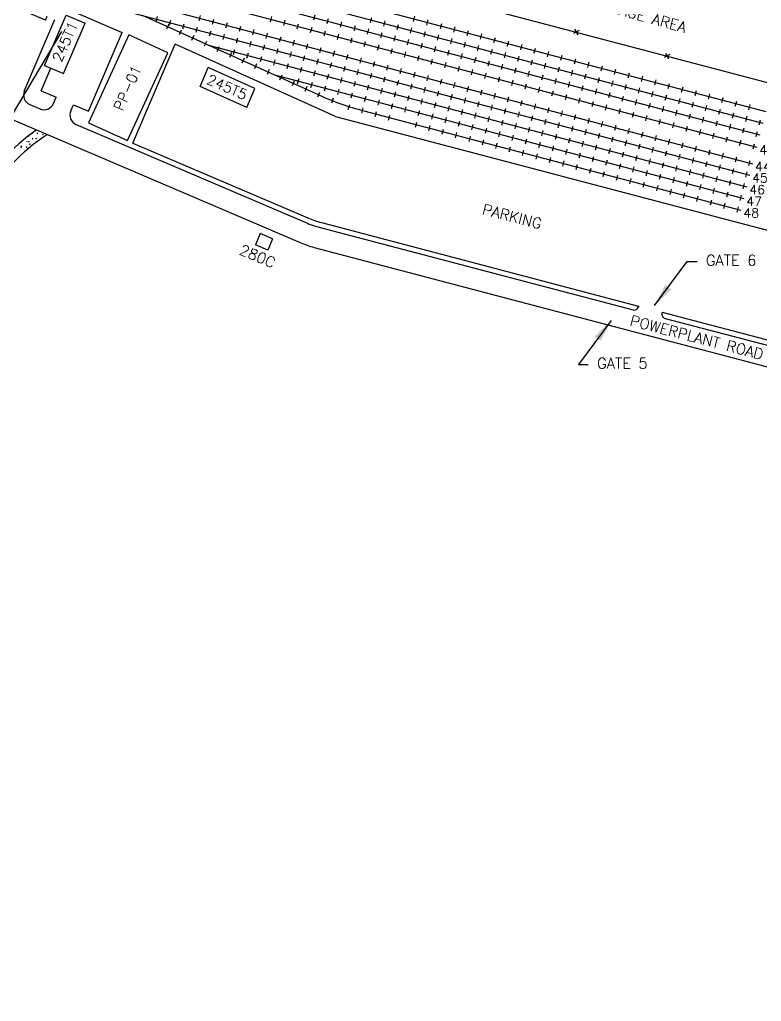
# Model space of a CAD drawing. Extents: x -16413 to 78405, y -232 to 83089.
# Drawn here: x 27251 to 37648, y 4874 to 18644 of the extents above; entities that cross this region are included whole.
import ezdxf
from ezdxf.enums import TextEntityAlignment as Align

# ---------------------------------------------------------------- set-up
doc = ezdxf.new("R2010")
doc.units = 0
doc.header["$LTSCALE"] = 350
doc.header["$MEASUREMENT"] = 0
doc.linetypes.add('CV34', pattern=[1, 1])
doc.layers.get('0').update_dxf_attribs({"color": 3, "linetype": 'CONTINUOUS'})
doc.layers.add('BACKGROUND', color=7, linetype='CONTINUOUS')
doc.styles.add('SIMPLEX', font='SIMPLEX')

# ---------------------------------------------------------------- blocks, each defined once
blk = doc.blocks.new('RR-flat-64')
at = {"layer": 'BACKGROUND'}
blk.add_line((-10, -36), (10, 36), dxfattribs=at)
blk = doc.blocks.new('RR-flat-63')
at = {"layer": 'BACKGROUND'}
blk.add_line((-10, -36), (10, 36), dxfattribs=at)
blk = doc.blocks.new('RR-flat-62')
at = {"layer": 'BACKGROUND'}
blk.add_line((-10, -36), (10, 36), dxfattribs=at)
blk = doc.blocks.new('RR-flat-61')
at = {"layer": 'BACKGROUND'}
blk.add_line((-10, -36), (10, 36), dxfattribs=at)
blk = doc.blocks.new('RR-flat-60')
at = {"layer": 'BACKGROUND'}
blk.add_line((-10, -36), (10, 36), dxfattribs=at)
blk = doc.blocks.new('RR-flat-59')
at = {"layer": 'BACKGROUND'}
blk.add_line((-10, -36), (10, 36), dxfattribs=at)
blk = doc.blocks.new('RR-flat-58')
at = {"layer": 'BACKGROUND'}
blk.add_line((-10, -36), (10, 36), dxfattribs=at)
blk = doc.blocks.new('RR-flat-57')
at = {"layer": 'BACKGROUND'}
blk.add_line((-10, -36), (10, 36), dxfattribs=at)
blk = doc.blocks.new('RR-flat-56')
at = {"layer": 'BACKGROUND'}
blk.add_line((-10, -36), (10, 36), dxfattribs=at)
blk = doc.blocks.new('RR-flat-55')
at = {"layer": 'BACKGROUND'}
blk.add_line((-10, -36), (10, 36), dxfattribs=at)
blk = doc.blocks.new('RR-flat-54')
at = {"layer": 'BACKGROUND'}
blk.add_line((-10, -36), (10, 36), dxfattribs=at)
blk = doc.blocks.new('RR-flat-53')
at = {"layer": 'BACKGROUND'}
blk.add_line((-10, -36), (10, 36), dxfattribs=at)
blk = doc.blocks.new('RR-flat-52')
at = {"layer": 'BACKGROUND'}
blk.add_line((-10, -36), (10, 36), dxfattribs=at)
blk = doc.blocks.new('RR-flat-51')
at = {"layer": 'BACKGROUND'}
blk.add_line((-10, -36), (10, 36), dxfattribs=at)
blk = doc.blocks.new('RR-flat-50')
at = {"layer": 'BACKGROUND'}
blk.add_line((12, 35), (-12, -35), dxfattribs=at)
blk = doc.blocks.new('RR-flat-49')
at = {"layer": 'BACKGROUND'}
blk.add_line((15, 34), (-15, -34), dxfattribs=at)
blk = doc.blocks.new('RR-flat-48')
at = {"layer": 'BACKGROUND'}
blk.add_line((15, 34), (-15, -34), dxfattribs=at)
blk = doc.blocks.new('RR-flat-47')
at = {"layer": 'BACKGROUND'}
blk.add_line((15, 34), (-15, -34), dxfattribs=at)
blk = doc.blocks.new('RR-flat-46')
at = {"layer": 'BACKGROUND'}
blk.add_line((-10, -36), (10, 36), dxfattribs=at)
blk = doc.blocks.new('RR-flat-45')
at = {"layer": 'BACKGROUND'}
blk.add_line((-10, -36), (10, 36), dxfattribs=at)
blk = doc.blocks.new('RR-flat-44')
at = {"layer": 'BACKGROUND'}
blk.add_line((-10, -36), (10, 36), dxfattribs=at)
blk = doc.blocks.new('RR-flat-43')
at = {"layer": 'BACKGROUND'}
blk.add_line((-10, -36), (10, 36), dxfattribs=at)
blk = doc.blocks.new('RR-flat-42')
at = {"layer": 'BACKGROUND'}
blk.add_line((-10, -36), (10, 36), dxfattribs=at)
blk = doc.blocks.new('RR-flat-41')
at = {"layer": 'BACKGROUND'}
blk.add_line((-10, -36), (10, 36), dxfattribs=at)
blk = doc.blocks.new('RR-flat-40')
at = {"layer": 'BACKGROUND'}
blk.add_line((-10, -36), (10, 36), dxfattribs=at)
blk = doc.blocks.new('RR-flat-39')
at = {"layer": 'BACKGROUND'}
blk.add_line((-10, -36), (10, 36), dxfattribs=at)
blk = doc.blocks.new('RR-flat-38')
at = {"layer": 'BACKGROUND'}
blk.add_line((-10, -36), (10, 36), dxfattribs=at)
blk = doc.blocks.new('RR-flat-37')
at = {"layer": 'BACKGROUND'}
blk.add_line((-10, -36), (10, 36), dxfattribs=at)
blk = doc.blocks.new('RR-flat-36')
at = {"layer": 'BACKGROUND'}
blk.add_line((-10, -36), (10, 36), dxfattribs=at)
blk = doc.blocks.new('RR-flat-35')
at = {"layer": 'BACKGROUND'}
blk.add_line((-10, -36), (10, 36), dxfattribs=at)
blk = doc.blocks.new('RR-flat-34')
at = {"layer": 'BACKGROUND'}
blk.add_line((-10, -36), (10, 36), dxfattribs=at)
blk = doc.blocks.new('RR-flat-33')
at = {"layer": 'BACKGROUND'}
blk.add_line((-10, -36), (10, 36), dxfattribs=at)
blk = doc.blocks.new('RR-flat-32')
at = {"layer": 'BACKGROUND'}
blk.add_line((-10, -36), (10, 36), dxfattribs=at)
blk = doc.blocks.new('RR-flat-31')
at = {"layer": 'BACKGROUND'}
blk.add_line((-10, -36), (10, 36), dxfattribs=at)
blk = doc.blocks.new('RR-flat-30')
at = {"layer": 'BACKGROUND'}
blk.add_line((-10, -36), (10, 36), dxfattribs=at)
blk = doc.blocks.new('RR-flat-29')
at = {"layer": 'BACKGROUND'}
blk.add_line((-10, -36), (10, 36), dxfattribs=at)
blk = doc.blocks.new('RR-flat-28')
at = {"layer": 'BACKGROUND'}
blk.add_line((-10, -36), (10, 36), dxfattribs=at)
blk = doc.blocks.new('RR-flat-27')
at = {"layer": 'BACKGROUND'}
blk.add_line((-10, -36), (10, 36), dxfattribs=at)
blk = doc.blocks.new('RR-flat-26')
at = {"layer": 'BACKGROUND'}
blk.add_line((-10, -36), (10, 36), dxfattribs=at)
blk = doc.blocks.new('RR-flat-25')
at = {"layer": 'BACKGROUND'}
blk.add_line((-10, -36), (10, 36), dxfattribs=at)
blk = doc.blocks.new('RR-flat-24')
at = {"layer": 'BACKGROUND'}
blk.add_line((-10, -36), (10, 36), dxfattribs=at)
blk = doc.blocks.new('RR-flat-23')
at = {"layer": 'BACKGROUND'}
blk.add_line((-10, -36), (10, 36), dxfattribs=at)
blk = doc.blocks.new('RR-flat-22')
at = {"layer": 'BACKGROUND'}
blk.add_line((15, 34), (-15, -34), dxfattribs=at)
blk = doc.blocks.new('RR-flat-21')
at = {"layer": 'BACKGROUND'}
blk.add_line((-10, -36), (10, 36), dxfattribs=at)
blk = doc.blocks.new('RR-flat-20')
at = {"layer": 'BACKGROUND'}
blk.add_line((-10, -36), (10, 36), dxfattribs=at)
blk = doc.blocks.new('RR-flat-19')
at = {"layer": 'BACKGROUND'}
blk.add_line((15, 34), (-15, -34), dxfattribs=at)
blk = doc.blocks.new('RR-flat-18')
at = {"layer": 'BACKGROUND'}
blk.add_line((15, 34), (-15, -34), dxfattribs=at)
blk = doc.blocks.new('RR-flat-17')
at = {"layer": 'BACKGROUND'}
blk.add_line((15, 34), (-15, -34), dxfattribs=at)
blk = doc.blocks.new('RR-flat-16')
at = {"layer": 'BACKGROUND'}
blk.add_line((15, 34), (-15, -34), dxfattribs=at)
blk = doc.blocks.new('RR-flat-15')
at = {"layer": 'BACKGROUND'}
blk.add_line((15, 34), (-15, -34), dxfattribs=at)
blk = doc.blocks.new('RR-flat-14')
at = {"layer": 'BACKGROUND'}
blk.add_line((-10, -36), (10, 36), dxfattribs=at)
blk = doc.blocks.new('RR-flat-13')
at = {"layer": 'BACKGROUND'}
blk.add_line((-10, -36), (10, 36), dxfattribs=at)
blk = doc.blocks.new('RR-flat-12')
at = {"layer": 'BACKGROUND'}
blk.add_line((-10, -36), (10, 36), dxfattribs=at)
blk = doc.blocks.new('RR-flat-11')
at = {"layer": 'BACKGROUND'}
blk.add_line((-10, -36), (10, 36), dxfattribs=at)
blk = doc.blocks.new('RR-flat-10')
at = {"layer": 'BACKGROUND'}
blk.add_line((-10, -36), (10, 36), dxfattribs=at)
blk = doc.blocks.new('RR-flat-9')
at = {"layer": 'BACKGROUND'}
blk.add_line((-10, -36), (10, 36), dxfattribs=at)
blk = doc.blocks.new('RR-flat-8')
at = {"layer": 'BACKGROUND'}
blk.add_line((-10, -36), (10, 36), dxfattribs=at)
blk = doc.blocks.new('RR-flat-7')
at = {"layer": 'BACKGROUND'}
blk.add_line((-10, -36), (10, 36), dxfattribs=at)
blk = doc.blocks.new('RR-flat-6')
at = {"layer": 'BACKGROUND'}
blk.add_line((15, 34), (-15, -34), dxfattribs=at)
blk = doc.blocks.new('RR-flat-5')
at = {"layer": 'BACKGROUND'}
blk.add_line((15, 34), (-15, -34), dxfattribs=at)
blk = doc.blocks.new('RR-flat-4')
at = {"layer": 'BACKGROUND'}
blk.add_line((15, 34), (-15, -34), dxfattribs=at)
blk = doc.blocks.new('RR-flat-3')
at = {"layer": 'BACKGROUND'}
blk.add_line((-10, -36), (10, 36), dxfattribs=at)
blk = doc.blocks.new('RR-flat-2')
at = {"layer": 'BACKGROUND'}
blk.add_line((-10, -36), (10, 36), dxfattribs=at)
blk = doc.blocks.new('RR-flat-1')
at = {"layer": 'BACKGROUND'}
blk.add_line((-10, -36), (10, 36), dxfattribs=at)
blk = doc.blocks.new('RR', base_point=(-429.5, 670.3))
blk.add_line((-429.5, 674.1), (-429.5, 666.6))

msp = doc.modelspace()

# ---------------------------------------------------------------- linework, layer by layer
at = {"layer": 'BACKGROUND', "linetype": 'CV34'}
msp.add_line((10496, 24940), (47685, 15140), dxfattribs=at)
at = {"layer": 'BACKGROUND'}
for p, q in [((21939, 21164), (37629, 17030)), ((21894, 20990), (37585, 16855)), ((21835, 20758), (37526, 16623)), ((21793, 20595), (37485, 16460)), ((26217, 20211), (37670, 17193)), ((27801, 19967), (37712, 17356)), ((27612, 18637), (26479, 19122)), ((28024, 18748), (28686, 18465)), ((27316, 17641), (27746, 18645)), ((27601, 18002), (27903, 18708)), ((27612, 18637), (27635, 18692)), ((27865, 17888), (28167, 18594)), ((27903, 18708), (28167, 18594)), ((31439, 17590), (28973, 18703)), ((28214, 17361), (28686, 18465)), ((35093, 18491), (35014, 18447)), ((35031, 18508), (35076, 18430)), ((28783, 18430), (28216, 17198)), ((29328, 18180), (28783, 18430)), ((28761, 16948), (29328, 18180)), ((28836, 16913), (29429, 18300)), ((31679, 17284), (29429, 18300)), ((29898, 18285), (37444, 16297)), ((36364, 18156), (36286, 18112)), ((36303, 18173), (36347, 18095)), ((27552, 17645), (27689, 17964)), ((27601, 18002), (27865, 17888)), ((29779, 17707), (29893, 17972)), ((30549, 17676), (29893, 17972)), ((25812, 17815), (31182, 15518)), ((30823, 17868), (37403, 16134)), ((27552, 17645), (27762, 17555)), ((30436, 17411), (29779, 17707)), ((30436, 17411), (30549, 17676)), ((27724, 17467), (27762, 17555)), ((27392, 17452), (27536, 17391)), ((27967, 17363), (28005, 17451)), ((28005, 17451), (28214, 17361)), ((32077, 17364), (37362, 15971)), ((31679, 17284), (39508, 15222)), ((28042, 17174), (31263, 15797)), ((28216, 17198), (28761, 16948)), ((27346, 16937), (27347, 16936)), ((27347, 16936), (27347, 16934)), ((27349, 16936), (27349, 16936)), ((27375, 17013), (27373, 17010)), ((27373, 17010), (27375, 17007)), ((27375, 17007), (27379, 17006)), ((27379, 17011), (27377, 17013)), ((27381, 17008), (27379, 17011)), ((27379, 17006), (27381, 17008)), ((27430, 16981), (27429, 16973)), ((27429, 16973), (27434, 16973)), ((27431, 17056), (27435, 17056)), ((27434, 16977), (27432, 16979)), ((27434, 16973), (27434, 16977)), ((27435, 17056), (27436, 17060)), ((27484, 16973), (27479, 16976)), ((27484, 16973), (27484, 16981)), ((27484, 16981), (27488, 16976)), ((27488, 16976), (27484, 16973)), ((27495, 17048), (27494, 17044)), ((27494, 17044), (27500, 17046)), ((27498, 17052), (27496, 17050)), ((27500, 17050), (27498, 17052)), ((27500, 17046), (27500, 17050)), ((27574, 17032), (27573, 17027)), ((27576, 17035), (27574, 17032)), ((27580, 17031), (27576, 17035)), ((27576, 17026), (27580, 17031)), ((27265, 16851), (27270, 16858)), ((27273, 16870), (27268, 16876)), ((27270, 16858), (27279, 16861)), ((27279, 16861), (27273, 16870)), ((27347, 16855), (27344, 16855)), ((27344, 16855), (27353, 16854)), ((27347, 16934), (27349, 16936)), ((27351, 16860), (27347, 16854)), ((27353, 16854), (27351, 16860)), ((27356, 16827), (27363, 16828)), ((27362, 16834), (27358, 16829)), ((27365, 16835), (27362, 16834)), ((27363, 16828), (27365, 16828)), ((27368, 16834), (27365, 16835)), ((27365, 16828), (27368, 16833)), ((27368, 16833), (27368, 16834)), ((27375, 16934), (27380, 16936)), ((27375, 16927), (27375, 16934)), ((27382, 16929), (27378, 16929)), ((27380, 16936), (27382, 16929)), ((27386, 16892), (27392, 16901)), ((27392, 16891), (27388, 16891)), ((27392, 16901), (27395, 16893)), ((27395, 16893), (27392, 16891)), ((27433, 16883), (27433, 16884)), ((27433, 16884), (27433, 16884)), ((28836, 16913), (31291, 15863)), ((31462, 15728), (35852, 14572)), ((31480, 15798), (35928, 14626)), ((30623, 15644), (30556, 15486)), ((30797, 15569), (30623, 15644)), ((30797, 15569), (30730, 15411)), ((30730, 15411), (30556, 15486)), ((31381, 15449), (40691, 12996)), ((36152, 14632), (36610, 15251)), ((36610, 15251), (36747, 15251)), ((35928, 14626), (35925, 14613)), ((36259, 14539), (36256, 14528)), ((36259, 14539), (39129, 13782)), ((35543, 14426), (35085, 13807)), ((36298, 14454), (42147, 12913)), ((35085, 13807), (35221, 13807))]:
    msp.add_line(p, q, dxfattribs=at)
at = {"layer": 'BACKGROUND', "linetype": 'Continuous'}
msp.add_line((27835, 18475), (19741, 4874), dxfattribs=at)
at = {"layer": 'BACKGROUND'}
for centre, radius, start, end in [((27449, 17585), 144, 156.8426, 246.8428), ((33117, 21309), 4080, 245.7103, 255.2376), ((27592, 17523), 144, 246.8427, 336.8428), ((28099, 17306), 144, 156.8426, 246.8428), ((29214, 14643), 3000, 125.1101, 149.2416), ((29214, 14643), 2862, 123.3854, 149.2416), ((31829, 17121), 1368, 246.8429, 255.2376), ((31829, 17121), 1440, 246.8429, 255.2376), ((31748, 16842), 1440, 246.8428, 255.2376), ((35867, 14630), 60, 255.2376, 344.0704), ((36313, 14512), 60, 164.0704, 255.2376)]:
    msp.add_arc(centre, radius, start, end, dxfattribs=at)
for points in [[(36301, 14924), (36388, 14860), (36152, 14632)], [(35393, 14134), (35307, 14198), (35543, 14426)]]:
    msp.add_solid(points, dxfattribs=at)

# ---------------------------------------------------------------- block references
at = {"layer": 'BACKGROUND', "zscale": 10}
for p, xscale, yscale, rotation in [((29172, 18650), 10.00000000000119, 10.00000000000119, 165.2375592333566), ((29360, 18601), 10.00000000000119, 10.00000000000119, 165.2375592333566), ((29777, 18665), 10.00000000000119, 10.00000000000119, 165.2375592333566), ((29965, 18615), 10.00000000000119, 10.00000000000119, 165.2375592333566), ((30153, 18566), 10.00000000000119, 10.00000000000119, 165.2375592333566), ((30776, 18650), 10.00000000000119, 10.00000000000119, 165.2375592333566), ((30964, 18600), 10.00000000000119, 10.00000000000119, 165.2375592333566), ((31384, 18676), 10.00000000000119, 10.00000000000119, 165.2375592333566), ((31572, 18626), 10.00000000000119, 10.00000000000119, 165.2375592333566), ((31760, 18577), 10.00000000000119, 10.00000000000119, 165.2375592333566), ((32177, 18640), 10.00000000000119, 10.00000000000119, 165.2375592333566), ((32365, 18591), 10.00000000000119, 10.00000000000119, 165.2375592333566), ((32782, 18655), 10.00000000000119, 10.00000000000211, 165.2375592333566), ((32970, 18605), 10.00000000000119, 10.00000000000211, 165.2375592333566), ((33158, 18556), 10.00000000000119, 10.00000000000211, 165.2375592333566), ((29325, 18544), 9.999999999998703, 9.999999999998703, 335.7103370111163), ((29548, 18551), 10.00000000000119, 10.00000000000119, 165.2375592333566), ((31152, 18551), 10.00000000000119, 10.00000000000119, 165.2375592333566), ((32323, 18428), 10.00000000000119, 10.00000000000119, 165.2375592333566), ((32553, 18541), 10.00000000000119, 10.00000000000119, 165.2375592333566), ((32741, 18492), 10.00000000000119, 10.00000000000119, 165.2375592333566), ((32929, 18442), 10.00000000000119, 10.00000000000211, 165.2375592333566), ((33346, 18506), 10.00000000000119, 10.00000000000211, 165.2375592333566), ((33534, 18457), 10.00000000000119, 10.00000000000211, 165.2375592333566), ((32511, 18379), 10.00000000000119, 10.00000000000119, 165.2375592333566), ((32699, 18329), 10.00000000000119, 10.00000000000119, 165.2375592333566), ((32887, 18279), 10.00000000000119, 10.00000000000211, 165.2375592333566), ((33117, 18393), 10.00000000000119, 10.00000000000211, 165.2375592333566), ((33304, 18343), 10.00000000000119, 10.00000000000211, 165.2375592333566), ((33492, 18294), 10.00000000000119, 10.00000000000211, 165.2375592333566), ((33722, 18407), 10.00000000000119, 10.00000000000211, 165.2375592333566), ((33910, 18358), 10.00000000000119, 10.00000000000211, 165.2375592333566), ((34097, 18308), 10.00000000000119, 10.00000000000211, 165.2375592333566), ((32279, 18254), 10.00000000000119, 10.00000000000119, 165.2375592333566), ((32467, 18204), 10.00000000000119, 10.00000000000119, 165.2375592333566), ((32655, 18154), 10.00000000000119, 10.00000000000119, 165.2375592333566), ((33075, 18230), 10.00000000000119, 10.00000000000211, 165.2375592333566), ((33263, 18180), 10.00000000000119, 10.00000000000211, 165.2375592333566), ((33680, 18244), 10.00000000000119, 10.00000000000211, 165.2375592333566), ((33868, 18195), 10.00000000000119, 10.00000000000211, 165.2375592333566), ((34056, 18145), 10.00000000000119, 10.00000000000211, 165.2375592333566), ((34285, 18259), 10.00000000000119, 10.00000000000211, 165.2375592333566), ((34473, 18209), 10.00000000000119, 10.00000000000211, 165.2375592333566), ((34661, 18159), 10.00000000000119, 10.00000000000211, 165.2375592333566), ((32843, 18105), 10.00000000000119, 10.00000000000211, 165.2375592333566), ((33031, 18055), 10.00000000000119, 10.00000000000211, 165.2375592333566), ((33219, 18006), 10.00000000000119, 10.00000000000211, 165.2375592333566), ((33451, 18131), 10.00000000000119, 10.00000000000211, 165.2375592333566), ((33639, 18081), 10.00000000000119, 10.00000000000211, 165.2375592333566), ((33827, 18032), 10.00000000000119, 10.00000000000211, 165.2375592333566), ((34244, 18096), 10.00000000000119, 10.00000000000211, 165.2375592333566), ((34432, 18046), 10.00000000000119, 10.00000000000211, 165.2375592333566), ((34849, 18110), 10.00000000000119, 10.00000000000211, 165.2375592333566), ((35037, 18060), 10.00000000000119, 10.00000000000211, 165.2375592333566), ((35225, 18011), 10.00000000000119, 10.00000000000211, 165.2375592333566), ((32409, 17971), 10.00000000000119, 10.00000000000119, 165.2375592333566), ((32596, 17922), 10.00000000000119, 10.00000000000119, 165.2375592333566), ((32784, 17872), 10.00000000000119, 10.00000000000211, 165.2375592333566), ((33407, 17956), 10.00000000000119, 10.00000000000211, 165.2375592333566), ((33595, 17907), 10.00000000000119, 10.00000000000211, 165.2375592333566), ((34015, 17982), 10.00000000000119, 10.00000000000211, 165.2375592333566), ((34203, 17933), 10.00000000000119, 10.00000000000211, 165.2375592333566), ((34391, 17883), 10.00000000000119, 10.00000000000211, 165.2375592333566), ((34620, 17997), 10.00000000000119, 10.00000000000211, 165.2375592333566), ((34808, 17947), 10.00000000000119, 10.00000000000211, 165.2375592333566), ((34996, 17897), 10.00000000000119, 10.00000000000211, 165.2375592333566), ((35413, 17961), 10.00000000000119, 10.00000000000211, 165.2375592333566), ((35601, 17912), 10.00000000000119, 10.00000000000211, 165.2375592333566), ((32367, 17808), 10.00000000000119, 10.00000000000119, 165.2375592333566), ((32555, 17759), 10.00000000000119, 10.00000000000119, 165.2375592333566), ((32972, 17823), 10.00000000000119, 10.00000000000211, 165.2375592333566), ((33160, 17773), 10.00000000000119, 10.00000000000211, 165.2375592333566), ((33783, 17857), 10.00000000000119, 10.00000000000211, 165.2375592333566), ((33971, 17808), 10.00000000000119, 10.00000000000211, 165.2375592333566), ((34159, 17758), 10.00000000000119, 10.00000000000211, 165.2375592333566), ((34579, 17834), 10.00000000000119, 10.00000000000211, 165.2375592333566), ((34767, 17784), 10.00000000000119, 10.00000000000211, 165.2375592333566), ((34955, 17735), 10.00000000000119, 10.00000000000211, 165.2375592333566), ((35184, 17848), 10.00000000000119, 10.00000000000211, 165.2375592333566), ((35372, 17798), 10.00000000000119, 10.00000000000211, 165.2375592333566), ((35560, 17749), 10.00000000000119, 10.00000000000211, 165.2375592333566), ((35789, 17862), 10.00000000000119, 10.00000000000211, 165.2375592333566), ((35977, 17813), 10.00000000000119, 10.00000000000211, 165.2375592333566), ((36165, 17763), 10.00000000000119, 10.00000000000211, 165.2375592333566), ((32326, 17646), 10.00000000000119, 10.00000000000119, 165.2375592333566), ((32514, 17596), 10.00000000000119, 10.00000000000119, 165.2375592333566), ((32743, 17709), 10.00000000000119, 10.00000000000119, 165.2375592333566), ((32931, 17660), 10.00000000000119, 10.00000000000211, 165.2375592333566), ((33119, 17610), 10.00000000000119, 10.00000000000211, 165.2375592333566), ((33348, 17724), 10.00000000000119, 10.00000000000211, 165.2375592333566), ((33536, 17674), 10.00000000000119, 10.00000000000211, 165.2375592333566), ((33724, 17625), 10.00000000000119, 10.00000000000211, 165.2375592333566), ((34347, 17709), 10.00000000000119, 10.00000000000211, 165.2375592333566), ((34535, 17659), 10.00000000000119, 10.00000000000211, 165.2375592333566), ((34723, 17610), 10.00000000000119, 10.00000000000211, 165.2375592333566), ((35143, 17685), 10.00000000000119, 10.00000000000211, 165.2375592333566), ((35331, 17636), 10.00000000000119, 10.00000000000211, 165.2375592333566), ((35748, 17699), 10.00000000000119, 10.00000000000211, 165.2375592333566), ((35936, 17650), 10.00000000000119, 10.00000000000211, 165.2375592333566), ((36124, 17600), 10.00000000000119, 10.00000000000211, 165.2375592333566), ((36353, 17714), 10.00000000000119, 10.00000000000211, 165.2375592333566), ((36541, 17664), 10.00000000000119, 10.00000000000211, 165.2375592333566), ((36729, 17615), 10.00000000000119, 10.00000000000211, 165.2375592333566), ((32285, 17483), 10.00000000000119, 10.00000000000119, 165.2375592333566), ((32702, 17546), 10.00000000000119, 10.00000000000119, 165.2375592333566), ((32890, 17497), 10.00000000000119, 10.00000000000211, 165.2375592333566), ((33307, 17561), 10.00000000000119, 10.00000000000211, 165.2375592333566), ((33495, 17511), 10.00000000000119, 10.00000000000211, 165.2375592333566), ((33683, 17462), 10.00000000000119, 10.00000000000211, 165.2375592333566), ((33912, 17575), 10.00000000000119, 10.00000000000211, 165.2375592333566), ((34100, 17526), 10.00000000000119, 10.00000000000211, 165.2375592333566), ((34288, 17476), 10.00000000000119, 10.00000000000211, 165.2375592333566), ((34911, 17560), 10.00000000000119, 10.00000000000211, 165.2375592333566), ((35099, 17511), 10.00000000000119, 10.00000000000211, 165.2375592333566), ((35287, 17461), 10.00000000000119, 10.00000000000211, 165.2375592333566), ((35519, 17586), 10.00000000000119, 10.00000000000211, 165.2375592333566), ((35707, 17536), 10.00000000000119, 10.00000000000211, 165.2375592333566), ((35895, 17487), 10.00000000000119, 10.00000000000211, 165.2375592333566), ((36312, 17551), 10.00000000000119, 10.00000000000211, 165.2375592333566), ((36500, 17501), 10.00000000000119, 10.00000000000211, 165.2375592333566), ((36688, 17452), 10.00000000000119, 10.00000000000211, 165.2375592333566), ((36917, 17565), 10.00000000000119, 10.00000000000211, 165.2375592333566), ((37105, 17516), 10.00000000000119, 10.00000000000211, 165.2375592333566), ((37293, 17466), 10.00000000000119, 10.00000000000211, 165.2375592333566), ((32244, 17320), 10.00000000000119, 10.00000000000119, 165.2375592333566), ((32473, 17433), 10.00000000000119, 10.00000000000119, 165.2375592333566), ((32661, 17384), 10.00000000000119, 10.00000000000119, 165.2375592333566), ((32849, 17334), 10.00000000000119, 10.00000000000211, 165.2375592333566), ((33078, 17447), 10.00000000000119, 10.00000000000211, 165.2375592333566), ((33266, 17398), 10.00000000000119, 10.00000000000211, 165.2375592333566), ((33454, 17348), 10.00000000000119, 10.00000000000211, 165.2375592333566), ((33871, 17412), 10.00000000000119, 10.00000000000211, 165.2375592333566), ((34059, 17363), 10.00000000000119, 10.00000000000211, 165.2375592333566), ((34247, 17313), 10.00000000000119, 10.00000000000211, 165.2375592333566), ((34476, 17426), 10.00000000000119, 10.00000000000211, 165.2375592333566), ((34664, 17377), 10.00000000000119, 10.00000000000211, 165.2375592333566), ((34852, 17327), 10.00000000000119, 10.00000000000211, 165.2375592333566), ((35475, 17411), 10.00000000000119, 10.00000000000211, 165.2375592333566), ((35663, 17362), 10.00000000000119, 10.00000000000211, 165.2375592333566), ((36083, 17437), 10.00000000000119, 10.00000000000211, 165.2375592333566), ((36271, 17388), 10.00000000000119, 10.00000000000211, 165.2375592333566), ((36459, 17338), 10.00000000000119, 10.00000000000211, 165.2375592333566), ((36876, 17402), 10.00000000000119, 10.00000000000211, 165.2375592333566), ((37064, 17353), 10.00000000000119, 10.00000000000211, 165.2375592333566), ((37481, 17416), 10.00000000000119, 10.00000000000211, 165.2375592333566), ((32432, 17270), 10.00000000000119, 10.00000000000119, 165.2375592333566), ((33037, 17285), 10.00000000000119, 10.00000000000211, 165.2375592333566), ((33225, 17235), 10.00000000000119, 10.00000000000211, 165.2375592333566), ((33413, 17185), 10.00000000000119, 10.00000000000211, 165.2375592333566), ((33642, 17299), 10.00000000000119, 10.00000000000211, 165.2375592333566), ((33830, 17249), 10.00000000000119, 10.00000000000211, 165.2375592333566), ((34018, 17200), 10.00000000000119, 10.00000000000211, 165.2375592333566), ((34435, 17264), 10.00000000000119, 10.00000000000211, 165.2375592333566), ((34623, 17214), 10.00000000000119, 10.00000000000211, 165.2375592333566), ((35040, 17278), 10.00000000000119, 10.00000000000211, 165.2375592333566), ((35228, 17228), 10.00000000000119, 10.00000000000211, 165.2375592333566), ((35416, 17179), 10.00000000000119, 10.00000000000211, 165.2375592333566), ((35851, 17312), 10.00000000000119, 10.00000000000211, 165.2375592333566), ((36039, 17263), 10.00000000000119, 10.00000000000211, 165.2375592333566), ((36227, 17213), 10.00000000000119, 10.00000000000211, 165.2375592333566), ((36647, 17289), 10.00000000000119, 10.00000000000211, 165.2375592333566), ((36835, 17239), 10.00000000000119, 10.00000000000211, 165.2375592333566), ((37023, 17190), 10.00000000000119, 10.00000000000211, 165.2375592333566), ((37252, 17303), 10.00000000000119, 10.00000000000211, 165.2375592333566), ((37440, 17254), 10.00000000000119, 10.00000000000211, 165.2375592333566), ((37628, 17204), 10.00000000000119, 10.00000000000211, 165.2375592333566), ((32808, 17171), 10.00000000000119, 10.00000000000211, 165.2375592333566), ((32996, 17122), 10.00000000000119, 10.00000000000211, 165.2375592333566), ((33184, 17072), 10.00000000000119, 10.00000000000211, 165.2375592333566), ((33601, 17136), 10.00000000000119, 10.00000000000211, 165.2375592333566), ((33789, 17086), 10.00000000000119, 10.00000000000211, 165.2375592333566), ((34206, 17150), 10.00000000000119, 10.00000000000211, 165.2375592333566), ((34394, 17101), 10.00000000000119, 10.00000000000211, 165.2375592333566), ((34582, 17051), 10.00000000000119, 10.00000000000211, 165.2375592333566), ((34811, 17165), 10.00000000000119, 10.00000000000211, 165.2375592333566), ((34999, 17115), 10.00000000000119, 10.00000000000211, 165.2375592333566), ((35187, 17065), 10.00000000000119, 10.00000000000211, 165.2375592333566), ((35604, 17129), 10.00000000000119, 10.00000000000211, 165.2375592333566), ((35792, 17080), 10.00000000000119, 10.00000000000211, 165.2375592333566), ((36415, 17164), 10.00000000000119, 10.00000000000211, 165.2375592333566), ((36603, 17114), 10.00000000000119, 10.00000000000211, 165.2375592333566), ((36790, 17065), 10.00000000000119, 10.00000000000211, 165.2375592333566), ((37211, 17140), 10.00000000000119, 10.00000000000211, 165.2375592333566), ((37398, 17091), 10.00000000000119, 10.00000000000211, 165.2375592333566), ((37586, 17041), 10.00000000000119, 10.00000000000211, 165.2375592333566), ((33372, 17023), 10.00000000000119, 10.00000000000211, 165.2375592333566), ((33560, 16973), 10.00000000000119, 10.00000000000211, 165.2375592333566), ((33748, 16923), 10.00000000000119, 10.00000000000211, 165.2375592333566), ((33977, 17037), 10.00000000000119, 10.00000000000211, 165.2375592333566), ((34165, 16987), 10.00000000000119, 10.00000000000211, 165.2375592333566), ((34353, 16938), 10.00000000000119, 10.00000000000211, 165.2375592333566), ((34770, 17002), 10.00000000000119, 10.00000000000211, 165.2375592333566), ((34958, 16952), 10.00000000000119, 10.00000000000211, 165.2375592333566), ((35146, 16903), 10.00000000000119, 10.00000000000211, 165.2375592333566), ((35375, 17016), 10.00000000000119, 10.00000000000211, 165.2375592333566), ((35563, 16966), 10.00000000000119, 10.00000000000211, 165.2375592333566), ((35751, 16917), 10.00000000000119, 10.00000000000211, 165.2375592333566), ((35980, 17030), 10.00000000000119, 10.00000000000211, 165.2375592333566), ((36168, 16981), 10.00000000000119, 10.00000000000211, 165.2375592333566), ((36356, 16931), 10.00000000000119, 10.00000000000211, 165.2375592333566), ((36978, 17015), 10.00000000000119, 10.00000000000211, 165.2375592333566), ((37166, 16966), 10.00000000000119, 10.00000000000211, 165.2375592333566), ((37354, 16916), 10.00000000000119, 10.00000000000211, 165.2375592333566), ((33936, 16874), 10.00000000000119, 10.00000000000211, 165.2375592333566), ((34123, 16824), 10.00000000000119, 10.00000000000211, 165.2375592333566), ((34311, 16775), 10.00000000000119, 10.00000000000211, 165.2375592333566), ((34541, 16888), 10.00000000000119, 10.00000000000211, 165.2375592333566), ((34729, 16839), 10.00000000000119, 10.00000000000211, 165.2375592333566), ((34917, 16789), 10.00000000000119, 10.00000000000211, 165.2375592333566), ((35334, 16853), 10.00000000000119, 10.00000000000211, 165.2375592333566), ((35522, 16804), 10.00000000000119, 10.00000000000211, 165.2375592333566), ((35939, 16867), 10.00000000000119, 10.00000000000211, 165.2375592333566), ((36127, 16818), 10.00000000000119, 10.00000000000211, 165.2375592333566), ((36315, 16768), 10.00000000000119, 10.00000000000211, 165.2375592333566), ((36544, 16882), 10.00000000000119, 10.00000000000211, 165.2375592333566), ((36732, 16832), 10.00000000000119, 10.00000000000211, 165.2375592333566), ((36920, 16783), 10.00000000000119, 10.00000000000211, 165.2375592333566), ((37542, 16867), 10.00000000000119, 10.00000000000211, 165.2375592333566), ((34499, 16725), 10.00000000000119, 10.00000000000211, 165.2375592333566), ((34687, 16676), 10.00000000000119, 10.00000000000211, 165.2375592333566), ((34875, 16626), 10.00000000000119, 10.00000000000211, 165.2375592333566), ((35104, 16740), 10.00000000000119, 10.00000000000211, 165.2375592333566), ((35292, 16690), 10.00000000000119, 10.00000000000211, 165.2375592333566), ((35480, 16641), 10.00000000000119, 10.00000000000211, 165.2375592333566), ((35710, 16754), 10.00000000000119, 10.00000000000211, 165.2375592333566), ((35897, 16704), 10.00000000000119, 10.00000000000211, 165.2375592333566), ((36085, 16655), 10.00000000000119, 10.00000000000211, 165.2375592333566), ((36503, 16719), 10.00000000000119, 10.00000000000211, 165.2375592333566), ((36691, 16669), 10.00000000000119, 10.00000000000211, 165.2375592333566), ((37108, 16733), 10.00000000000119, 10.00000000000211, 165.2375592333566), ((37296, 16684), 10.00000000000119, 10.00000000000211, 165.2375592333566), ((37484, 16634), 10.00000000000119, 10.00000000000211, 165.2375592333566), ((35063, 16577), 10.00000000000119, 10.00000000000211, 165.2375592333566), ((35251, 16527), 10.00000000000119, 10.00000000000211, 165.2375592333566), ((35668, 16591), 10.00000000000119, 10.00000000000211, 165.2375592333566), ((35856, 16542), 10.00000000000119, 10.00000000000211, 165.2375592333566), ((36044, 16492), 10.00000000000119, 10.00000000000211, 165.2375592333566), ((36273, 16605), 10.00000000000119, 10.00000000000211, 165.2375592333566), ((36461, 16556), 10.00000000000119, 10.00000000000211, 165.2375592333566), ((36649, 16506), 10.00000000000119, 10.00000000000211, 165.2375592333566), ((36878, 16620), 10.00000000000119, 10.00000000000211, 165.2375592333566), ((37066, 16570), 10.00000000000119, 10.00000000000211, 165.2375592333566), ((37254, 16521), 10.00000000000119, 10.00000000000211, 165.2375592333566), ((35439, 16478), 10.00000000000119, 10.00000000000211, 165.2375592333566), ((35627, 16428), 10.00000000000119, 10.00000000000211, 165.2375592333566), ((35815, 16379), 10.00000000000165, 10.00000000000211, 165.2375592333465), ((36232, 16442), 10.00000000000119, 10.00000000000211, 165.2375592333566), ((36420, 16393), 10.00000000000119, 10.00000000000211, 165.2375592333566), ((36837, 16457), 10.00000000000119, 10.00000000000211, 165.2375592333566), ((37025, 16407), 10.00000000000119, 10.00000000000211, 165.2375592333566), ((37213, 16358), 10.00000000000165, 10.00000000000036, 165.2375592333465), ((37442, 16471), 10.00000000000119, 10.00000000000211, 165.2375592333566), ((36003, 16329), 10.00000000000165, 10.00000000000036, 165.2375592333465), ((36191, 16280), 10.00000000000165, 10.00000000000036, 165.2375592333465), ((36379, 16230), 10.00000000000165, 10.00000000000036, 165.2375592333465), ((36608, 16343), 10.00000000000165, 10.00000000000036, 165.2375592333465), ((36796, 16294), 10.00000000000165, 10.00000000000036, 165.2375592333465), ((36984, 16244), 10.00000000000165, 10.00000000000036, 165.2375592333465), ((37401, 16308), 10.00000000000165, 10.00000000000036, 165.2375592333465), ((36567, 16181), 10.00000000000165, 10.00000000000036, 165.2375592333465), ((36755, 16131), 10.00000000000165, 10.00000000000036, 165.2375592333465), ((36943, 16081), 10.00000000000165, 10.00000000000036, 165.2375592333465), ((37172, 16195), 10.00000000000165, 10.00000000000036, 165.2375592333465), ((37360, 16145), 10.00000000000165, 10.00000000000036, 165.2375592333465), ((37131, 16032), 10.00000000000165, 10.00000000000036, 165.2375592333465), ((37319, 15982), 10.00000000000165, 10.00000000000036, 165.2375592333465)]:
    msp.add_blockref('RR', p, dxfattribs=dict(at, xscale=xscale, yscale=yscale, rotation=rotation))
at = {"layer": 'BACKGROUND'}
for name, p in [('RR-flat-22', (29501, 18464)), ('RR-flat-21', (29736, 18502)), ('RR-flat-20', (29924, 18452)), ('RR-flat-24', (30341, 18516)), ('RR-flat-23', (30529, 18467)), ('RR-flat-2', (30717, 18417)), ('RR-flat-62', (31340, 18501)), ('RR-flat-61', (31528, 18452)), ('RR-flat-64', (31948, 18527)), ('RR-flat-63', (32136, 18478)), ('RR-flat-4', (29677, 18385)), ('RR-flat-6', (29853, 18305)), ('RR-flat-3', (30112, 18403)), ('RR-flat-14', (30300, 18353)), ('RR-flat-9', (30488, 18304)), ('RR-flat-1', (30905, 18368)), ('RR-flat-45', (31093, 18318)), ('RR-flat-25', (31715, 18402)), ('RR-flat-26', (31903, 18353)), ('RR-flat-51', (32091, 18303)), ('RR-flat-5', (30030, 18226)), ('RR-flat-19', (30206, 18147)), ('RR-flat-13', (30259, 18190)), ('RR-flat-12', (30447, 18141)), ('RR-flat-8', (30676, 18254)), ('RR-flat-10', (30864, 18205)), ('RR-flat-46', (31052, 18155)), ('RR-flat-37', (31281, 18268)), ('RR-flat-36', (31469, 18219)), ('RR-flat-28', (31657, 18169)), ('RR-flat-18', (30382, 18067)), ('RR-flat-7', (30635, 18091)), ('RR-flat-11', (30822, 18042)), ('RR-flat-32', (31240, 18106)), ('RR-flat-30', (31428, 18056)), ('RR-flat-33', (31616, 18007)), ('RR-flat-42', (31845, 18120)), ('RR-flat-52', (32033, 18070)), ('RR-flat-60', (32221, 18021)), ('RR-flat-17', (30558, 17988)), ('RR-flat-16', (30734, 17908)), ('RR-flat-44', (31010, 17992)), ('RR-flat-39', (31198, 17943)), ('RR-flat-29', (31386, 17893)), ('RR-flat-43', (31803, 17957)), ('RR-flat-53', (31991, 17907)), ('RR-flat-15', (30910, 17829)), ('RR-flat-48', (31086, 17749)), ('RR-flat-38', (31157, 17780)), ('RR-flat-31', (31345, 17730)), ('RR-flat-34', (31574, 17844)), ('RR-flat-41', (31762, 17794)), ('RR-flat-54', (31950, 17745)), ('RR-flat-58', (32179, 17858)), ('RR-flat-47', (31262, 17670)), ('RR-flat-35', (31533, 17681)), ('RR-flat-40', (31721, 17631)), ('RR-flat-59', (32138, 17695)), ('RR-flat-49', (31439, 17590)), ('RR-flat-50', (31636, 17505)), ('RR-flat-55', (31909, 17582)), ('RR-flat-56', (32097, 17532)), ('RR-flat-27', (31868, 17419)), ('RR-flat-57', (32056, 17369))]:
    msp.add_blockref(name, p, dxfattribs=at)

# ---------------------------------------------------------------- texts
at = {"layer": 'BACKGROUND', "style": 'SIMPLEX'}
for s, rotation, p in [('STORAGE AREA', 344.5, (35155, 18851)), ('280C', 336.9121, (30316, 15359))]:
    msp.add_text(s, height=150, rotation=rotation, dxfattribs=at).set_placement(p)
for s, height, rotation, p in [('245T1', 144, 66.1945, (27953, 18305)), ('PP-01', 144, 66.1945, (28829, 17655)), ('245T5', 144, 336.1945, (30130, 17632)), ('PARKING', 150, 345.3755, (34136, 15811)), ('POWERPLANT ROAD', 150, 345.3755, (36725, 14114))]:
    msp.add_text(s, height=height, rotation=rotation, dxfattribs=at).set_placement(p, align=Align.CENTER)
for s, p in [('43', (37730, 16817)), ('44', (37671, 16584)), ('45', (37630, 16422)), ('46', (37589, 16259)), ('47', (37548, 16096)), ('48', (37507, 15933))]:
    msp.add_text(s, height=128, dxfattribs=at).set_placement(p, align=Align.MIDDLE)
for s, p in [('GATE 6', (36871, 15193)), ('GATE 5', (35346, 13749))]:
    msp.add_text(s, height=150, dxfattribs=at).set_placement(p)

doc.saveas('drawing.dxf')
